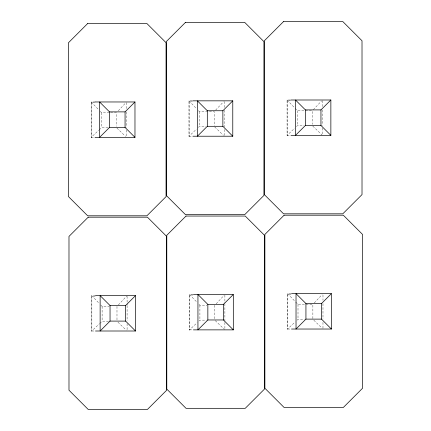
<?xml version="1.0" encoding="UTF-8"?>
<svg xmlns="http://www.w3.org/2000/svg" width="431" height="431" viewBox="0 0 431 431"><rect width="100%" height="100%" fill="white"/><g stroke="black" fill="none" stroke-linecap="round" stroke-linejoin="round"><path stroke-width="0.32" stroke-dasharray="2.15 1.62" d="M118.283 110.783L125.631 102.95M215.629 110.142L223.436 101.818M118.363 304.927L126.633 296.119M313.256 109.786L321.521 100.973M216.168 303.796L223.975 295.472M314.253 302.955L322.065 294.632M95.062 101.969L91.173 101.969L91.173 137.349L98.737 130.27M99.205 129.828L101.571 127.619L108.036 127.619M192.318 100.838L188.977 100.838L188.977 136.218L196.541 129.138M198.427 127.366L199.375 126.482L205.84 126.482M290.402 99.997L287.062 99.997L287.062 135.372L294.626 128.293M296.517 126.525L297.46 125.642L303.93 125.642M95.601 295.628L91.711 295.628L91.711 331.003L99.275 323.929M99.75 323.482L102.109 321.273L108.574 321.273M192.856 294.492L189.516 294.492L189.516 329.871L197.08 322.792M198.971 321.025L199.914 320.141L206.384 320.141M290.941 293.651L287.606 293.651L287.606 329.031L295.165 321.952M297.056 320.179L298.004 319.296L304.469 319.296M290.548 100.515L287.208 100.515L287.208 135.894M192.458 101.355L189.123 101.355L189.123 136.735M94.653 102.492L91.318 102.492L91.318 137.866M295.203 108.423L297.46 110.767L312.335 110.767L312.335 124.349M198.47 110.67L199.375 111.607L214.25 111.607L214.25 125.836M100.213 111.338L101.571 112.744L109.975 112.744M110.622 112.744L116.445 112.744L116.445 126.321M287.062 135.372L290.402 135.372M188.977 136.218L192.318 136.218M91.173 137.349L95.062 137.349M291.087 294.168L287.752 294.168L287.752 329.548M193.002 295.014L189.662 295.014L189.662 330.388M95.197 296.145L91.857 296.145L91.857 331.525M295.741 302.083L298.004 304.421L312.874 304.421L312.874 318.649M199.009 304.329L199.914 305.267L207.031 305.267M100.752 304.992L102.109 306.398L109.226 306.398M287.606 329.031L290.941 329.031M189.516 329.871L192.856 329.871M91.711 331.003L95.601 331.003M312.814 126.105L321.962 134.908M214.73 126.946L223.393 135.286M116.925 128.082L125.588 136.422M313.838 320.222L322.022 328.104M215.268 320.605L224.416 329.408M117.949 322.199L126.127 330.076M287.062 99.997L294.75 107.955M188.977 100.838L196.66 108.801M287.606 293.651L295.289 301.614M91.173 101.969L98.403 109.463M189.516 294.492L197.204 302.454M91.711 295.628L98.947 303.122M322.981 294.987L322.981 300.326M322.981 303.666L322.981 319.015M322.981 322.356L322.981 328.363M322.442 100.665L322.442 107.341M322.442 110.007L322.442 125.362M322.442 128.029L322.442 134.704M298.004 304.421L298.004 319.296M297.46 110.767L297.46 125.642M224.896 295.16L224.896 303.171M224.896 303.839L224.896 321.86M224.896 322.528L224.896 329.203M224.357 101.506L224.357 107.513M224.357 110.185L224.357 126.87M224.357 129.542L224.357 135.549M214.789 305.267L214.789 318.843M199.914 305.267L199.914 320.141M199.375 111.607L199.375 126.482M127.091 296.296L127.091 304.97M127.091 305.638L127.091 320.993M127.091 323.659L127.091 330.335M126.552 102.637L126.552 109.312M126.552 111.985L126.552 127.334M126.552 130.006L126.552 136.013M116.984 306.398L116.984 320.626M102.109 306.398L102.109 321.273M101.571 112.744L101.571 127.619"/><path stroke-width="0.65" d="M109.506 111.882L109.506 127.441L99.593 137.349L99.593 101.969L109.506 111.882L125.065 111.882L134.973 101.969L134.973 137.349L95.062 137.349M207.311 110.745L207.311 126.305L197.398 136.218L197.398 100.838L207.311 110.745L222.87 110.745L232.778 100.838L232.778 136.218L192.867 136.218M305.396 109.905L305.396 125.464L295.488 135.372L295.488 99.997L305.396 109.905L320.955 109.905L330.863 99.997L330.863 135.372L290.952 135.372M110.045 305.536L110.045 321.095L100.137 331.003L100.137 295.628L110.045 305.536L125.604 305.536L135.512 295.628L135.512 331.003L95.601 331.003M207.85 304.405L207.85 319.964L197.942 329.871L197.942 294.492L207.85 304.405L223.409 304.405L233.316 294.492L233.316 329.871L193.406 329.871M305.935 303.559L305.935 319.118L296.027 329.031L296.027 293.651L305.935 303.559L321.494 303.559L331.407 293.651L331.407 329.031L291.491 329.031M290.952 99.997L330.863 99.997M192.867 100.838L232.778 100.838M95.062 101.969L134.973 101.969M305.396 125.464L320.955 125.464L330.863 135.372M207.311 126.305L222.87 126.305L232.778 136.218M109.506 127.441L125.065 127.441L134.973 137.349M291.491 293.651L331.407 293.651M193.406 294.492L233.316 294.492M95.601 295.628L135.512 295.628M305.935 319.118L321.494 319.118L331.407 329.031M207.85 319.964L223.409 319.964L233.316 329.871M110.045 321.095L125.604 321.095L135.512 331.003M321.494 303.559L321.494 319.118M320.955 109.905L320.955 125.464M223.409 304.405L223.409 319.964M222.87 110.745L222.87 126.305M125.604 305.536L125.604 321.095M125.065 111.882L125.065 127.441M87.676 23.527L68.448 42.75L68.448 196.568L87.676 215.796L146.896 215.796L166.118 196.568L166.118 42.75L146.896 23.527L87.676 23.527M185.481 22.39L166.253 41.618L166.253 195.432L185.481 214.66L244.7 214.66L263.923 195.432L263.923 41.618L244.7 22.39L185.481 22.39M283.566 21.55L264.338 40.778L264.338 194.591L283.566 213.819L342.785 213.819L362.013 194.591L362.013 40.778L342.785 21.55L283.566 21.55M88.215 217.181L68.987 236.409L68.987 390.222L88.215 409.45L147.434 409.45L166.662 390.222L166.662 236.409L147.434 217.181L88.215 217.181M186.02 216.05L166.792 235.272L166.792 389.091L186.02 408.319L245.239 408.319L264.467 389.091L264.467 235.272L245.239 216.05L186.02 216.05M284.104 215.204L264.882 234.432L264.882 388.25L284.104 407.473L343.324 407.473L362.552 388.25L362.552 234.432L343.324 215.204L284.104 215.204"/></g></svg>
